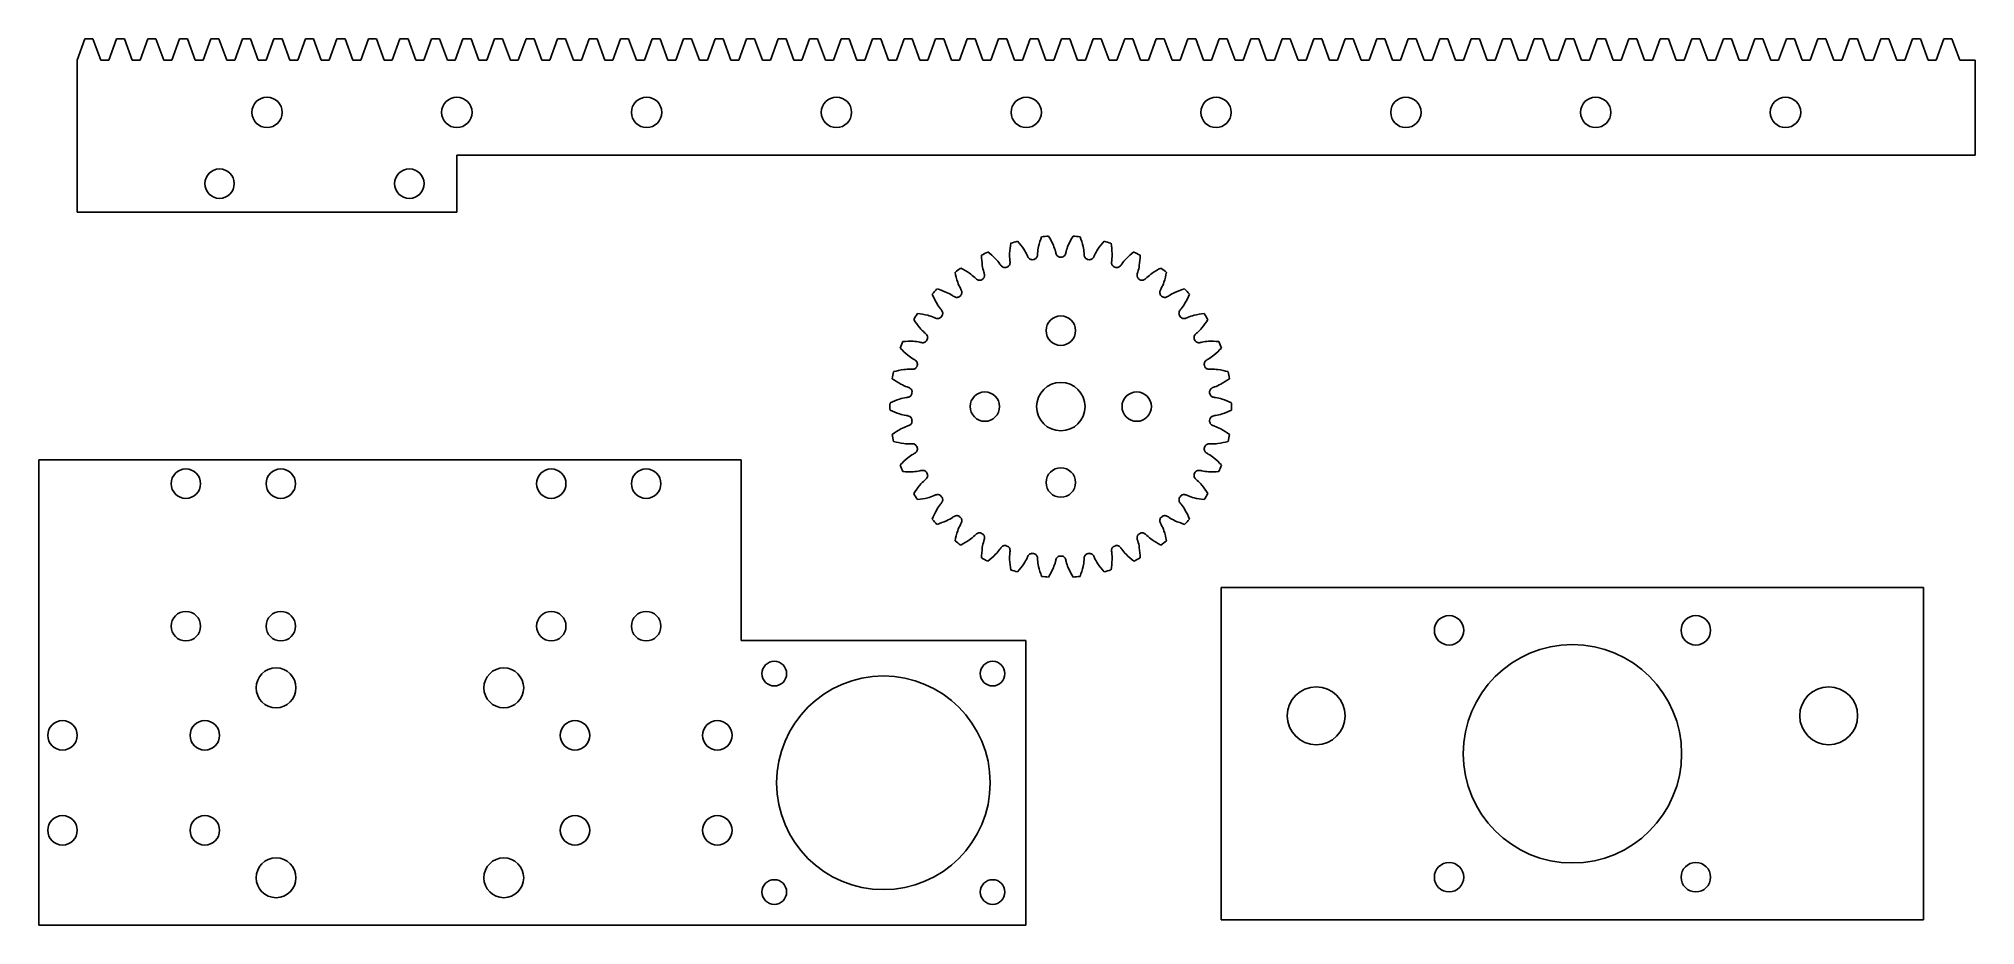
# Model space of a CAD drawing. Header units: millimetres. Extents: x 91 to 295, y 62 to 155.
import ezdxf

# ---------------------------------------------------------------- set-up
doc = ezdxf.new("R2010")
doc.units = ezdxf.units.MM

msp = doc.modelspace()

# ---------------------------------------------------------------- linework, layer by layer
at = {"color": 7, "linetype": 'Continuous', "lineweight": 25}
for p, q in [((95.44, 154.96), (94.63, 152.71)), ((96.29, 154.96), (95.44, 154.96)), ((97.11, 152.71), (96.29, 154.96)), ((98.76, 154.96), (97.95, 152.71)), ((99.61, 154.96), (98.76, 154.96)), ((100.43, 152.71), (99.61, 154.96)), ((102.08, 154.96), (101.27, 152.71)), ((102.93, 154.96), (102.08, 154.96)), ((103.75, 152.71), (102.93, 154.96)), ((105.4, 154.96), (104.59, 152.71)), ((106.25, 154.96), (105.4, 154.96)), ((107.07, 152.71), (106.25, 154.96)), ((108.72, 154.96), (107.91, 152.71)), ((109.57, 154.96), (108.72, 154.96)), ((110.39, 152.71), (109.57, 154.96)), ((112.04, 154.96), (111.23, 152.71)), ((112.89, 154.96), (112.04, 154.96)), ((113.71, 152.71), (112.89, 154.96)), ((115.36, 154.96), (114.55, 152.71)), ((116.21, 154.96), (115.36, 154.96)), ((117.03, 152.71), (116.21, 154.96)), ((118.68, 154.96), (117.87, 152.71)), ((119.53, 154.96), (118.68, 154.96)), ((120.35, 152.71), (119.53, 154.96)), ((122, 154.96), (121.19, 152.71)), ((122.85, 154.96), (122, 154.96)), ((123.67, 152.71), (122.85, 154.96)), ((125.32, 154.96), (124.51, 152.71)), ((126.17, 154.96), (125.32, 154.96)), ((126.99, 152.71), (126.17, 154.96)), ((128.64, 154.96), (127.83, 152.71)), ((129.49, 154.96), (128.64, 154.96)), ((130.31, 152.71), (129.49, 154.96)), ((131.96, 154.96), (131.15, 152.71)), ((132.81, 154.96), (131.96, 154.96)), ((133.63, 152.71), (132.81, 154.96)), ((135.28, 154.96), (134.47, 152.71)), ((136.13, 154.96), (135.28, 154.96)), ((136.95, 152.71), (136.13, 154.96)), ((138.6, 154.96), (137.79, 152.71)), ((139.45, 154.96), (138.6, 154.96)), ((140.27, 152.71), (139.45, 154.96)), ((141.92, 154.96), (141.11, 152.71)), ((142.77, 154.96), (141.92, 154.96)), ((143.59, 152.71), (142.77, 154.96)), ((145.24, 154.96), (144.43, 152.71)), ((146.09, 154.96), (145.24, 154.96)), ((146.91, 152.71), (146.09, 154.96)), ((148.56, 154.96), (147.75, 152.71)), ((149.41, 154.96), (148.56, 154.96)), ((150.23, 152.71), (149.41, 154.96)), ((151.88, 154.96), (151.07, 152.71)), ((152.73, 154.96), (151.88, 154.96)), ((153.55, 152.71), (152.73, 154.96)), ((155.2, 154.96), (154.39, 152.71)), ((156.05, 154.96), (155.2, 154.96)), ((156.87, 152.71), (156.05, 154.96)), ((158.52, 154.96), (157.71, 152.71)), ((159.37, 154.96), (158.52, 154.96)), ((160.19, 152.71), (159.37, 154.96)), ((161.84, 154.96), (161.03, 152.71)), ((162.69, 154.96), (161.84, 154.96)), ((163.51, 152.71), (162.69, 154.96)), ((165.16, 154.96), (164.35, 152.71)), ((166.01, 154.96), (165.16, 154.96)), ((166.83, 152.71), (166.01, 154.96)), ((168.48, 154.96), (167.67, 152.71)), ((169.33, 154.96), (168.48, 154.96)), ((170.15, 152.71), (169.33, 154.96)), ((171.8, 154.96), (170.99, 152.71)), ((172.65, 154.96), (171.8, 154.96)), ((173.47, 152.71), (172.65, 154.96)), ((175.12, 154.96), (174.31, 152.71)), ((175.97, 154.96), (175.12, 154.96)), ((176.79, 152.71), (175.97, 154.96)), ((178.44, 154.96), (177.63, 152.71)), ((179.29, 154.96), (178.44, 154.96)), ((180.11, 152.71), (179.29, 154.96)), ((181.76, 154.96), (180.95, 152.71)), ((182.61, 154.96), (181.76, 154.96)), ((183.43, 152.71), (182.61, 154.96)), ((185.08, 154.96), (184.27, 152.71)), ((185.93, 154.96), (185.08, 154.96)), ((186.75, 152.71), (185.93, 154.96)), ((188.4, 154.96), (187.59, 152.71)), ((189.25, 154.96), (188.4, 154.96)), ((190.07, 152.71), (189.25, 154.96)), ((191.72, 154.96), (190.91, 152.71)), ((192.57, 154.96), (191.72, 154.96)), ((193.39, 152.71), (192.57, 154.96)), ((195.04, 154.96), (194.23, 152.71)), ((195.89, 154.96), (195.04, 154.96)), ((196.71, 152.71), (195.89, 154.96)), ((198.36, 154.96), (197.55, 152.71)), ((199.21, 154.96), (198.36, 154.96)), ((200.03, 152.71), (199.21, 154.96)), ((201.68, 154.96), (200.87, 152.71)), ((202.53, 154.96), (201.68, 154.96)), ((203.35, 152.71), (202.53, 154.96)), ((205, 154.96), (204.19, 152.71)), ((205.85, 154.96), (205, 154.96)), ((206.67, 152.71), (205.85, 154.96)), ((208.32, 154.96), (207.51, 152.71)), ((209.17, 154.96), (208.32, 154.96)), ((209.99, 152.71), (209.17, 154.96)), ((211.64, 154.96), (210.83, 152.71)), ((212.49, 154.96), (211.64, 154.96)), ((213.31, 152.71), (212.49, 154.96)), ((214.96, 154.96), (214.15, 152.71)), ((215.81, 154.96), (214.96, 154.96)), ((216.63, 152.71), (215.81, 154.96)), ((218.28, 154.96), (217.47, 152.71)), ((219.13, 154.96), (218.28, 154.96)), ((219.95, 152.71), (219.13, 154.96)), ((221.6, 154.96), (220.79, 152.71)), ((222.45, 154.96), (221.6, 154.96)), ((223.27, 152.71), (222.45, 154.96)), ((224.92, 154.96), (224.11, 152.71)), ((225.77, 154.96), (224.92, 154.96)), ((226.59, 152.71), (225.77, 154.96)), ((228.24, 154.96), (227.43, 152.71)), ((229.09, 154.96), (228.24, 154.96)), ((229.91, 152.71), (229.09, 154.96)), ((231.56, 154.96), (230.75, 152.71)), ((232.41, 154.96), (231.56, 154.96)), ((233.23, 152.71), (232.41, 154.96)), ((234.88, 154.96), (234.07, 152.71)), ((235.73, 154.96), (234.88, 154.96)), ((236.55, 152.71), (235.73, 154.96)), ((238.2, 154.96), (237.39, 152.71)), ((239.05, 154.96), (238.2, 154.96)), ((239.87, 152.71), (239.05, 154.96)), ((241.52, 154.96), (240.71, 152.71)), ((242.37, 154.96), (241.52, 154.96)), ((243.19, 152.71), (242.37, 154.96)), ((244.84, 154.96), (244.03, 152.71)), ((245.69, 154.96), (244.84, 154.96)), ((246.51, 152.71), (245.69, 154.96)), ((248.16, 154.96), (247.35, 152.71)), ((249.01, 154.96), (248.16, 154.96)), ((249.83, 152.71), (249.01, 154.96)), ((251.48, 154.96), (250.67, 152.71)), ((252.33, 154.96), (251.48, 154.96)), ((253.15, 152.71), (252.33, 154.96)), ((254.8, 154.96), (253.99, 152.71)), ((255.65, 154.96), (254.8, 154.96)), ((256.47, 152.71), (255.65, 154.96)), ((258.12, 154.96), (257.31, 152.71)), ((258.97, 154.96), (258.12, 154.96)), ((259.79, 152.71), (258.97, 154.96)), ((261.44, 154.96), (260.63, 152.71)), ((262.29, 154.96), (261.44, 154.96)), ((263.11, 152.71), (262.29, 154.96)), ((264.76, 154.96), (263.95, 152.71)), ((265.61, 154.96), (264.76, 154.96)), ((266.43, 152.71), (265.61, 154.96)), ((268.08, 154.96), (267.27, 152.71)), ((268.93, 154.96), (268.08, 154.96)), ((269.75, 152.71), (268.93, 154.96)), ((271.4, 154.96), (270.59, 152.71)), ((272.25, 154.96), (271.4, 154.96)), ((273.07, 152.71), (272.25, 154.96)), ((274.72, 154.96), (273.91, 152.71)), ((275.57, 154.96), (274.72, 154.96)), ((276.39, 152.71), (275.57, 154.96)), ((278.04, 154.96), (277.23, 152.71)), ((278.89, 154.96), (278.04, 154.96)), ((279.71, 152.71), (278.89, 154.96)), ((281.36, 154.96), (280.55, 152.71)), ((282.21, 154.96), (281.36, 154.96)), ((283.03, 152.71), (282.21, 154.96)), ((284.68, 154.96), (283.87, 152.71)), ((285.53, 154.96), (284.68, 154.96)), ((286.35, 152.71), (285.53, 154.96)), ((288, 154.96), (287.19, 152.71)), ((288.85, 154.96), (288, 154.96)), ((289.67, 152.71), (288.85, 154.96)), ((291.32, 154.96), (290.51, 152.71)), ((292.17, 154.96), (291.32, 154.96)), ((292.99, 152.71), (292.17, 154.96)), ((94.63, 152.71), (94.63, 136.71)), ((97.95, 152.71), (97.11, 152.71)), ((101.27, 152.71), (100.43, 152.71)), ((104.59, 152.71), (103.75, 152.71)), ((107.91, 152.71), (107.07, 152.71)), ((111.23, 152.71), (110.39, 152.71)), ((114.55, 152.71), (113.71, 152.71)), ((117.87, 152.71), (117.03, 152.71)), ((121.19, 152.71), (120.35, 152.71)), ((124.51, 152.71), (123.67, 152.71)), ((127.83, 152.71), (126.99, 152.71)), ((131.15, 152.71), (130.31, 152.71)), ((134.47, 152.71), (133.63, 152.71)), ((137.79, 152.71), (136.95, 152.71)), ((141.11, 152.71), (140.27, 152.71)), ((144.43, 152.71), (143.59, 152.71)), ((147.75, 152.71), (146.91, 152.71)), ((151.07, 152.71), (150.23, 152.71)), ((154.39, 152.71), (153.55, 152.71)), ((157.71, 152.71), (156.87, 152.71)), ((161.03, 152.71), (160.19, 152.71)), ((164.35, 152.71), (163.51, 152.71)), ((167.67, 152.71), (166.83, 152.71)), ((170.99, 152.71), (170.15, 152.71)), ((174.31, 152.71), (173.47, 152.71)), ((177.63, 152.71), (176.79, 152.71)), ((180.95, 152.71), (180.11, 152.71)), ((184.27, 152.71), (183.43, 152.71)), ((187.59, 152.71), (186.75, 152.71)), ((190.91, 152.71), (190.07, 152.71)), ((194.23, 152.71), (193.39, 152.71)), ((197.55, 152.71), (196.71, 152.71)), ((200.87, 152.71), (200.03, 152.71)), ((204.19, 152.71), (203.35, 152.71)), ((207.51, 152.71), (206.67, 152.71)), ((210.83, 152.71), (209.99, 152.71)), ((214.15, 152.71), (213.31, 152.71)), ((217.47, 152.71), (216.63, 152.71)), ((220.79, 152.71), (219.95, 152.71)), ((224.11, 152.71), (223.27, 152.71)), ((227.43, 152.71), (226.59, 152.71)), ((230.75, 152.71), (229.91, 152.71)), ((234.07, 152.71), (233.23, 152.71)), ((237.39, 152.71), (236.55, 152.71)), ((240.71, 152.71), (239.87, 152.71)), ((244.03, 152.71), (243.19, 152.71)), ((247.35, 152.71), (246.51, 152.71)), ((250.67, 152.71), (249.83, 152.71)), ((253.99, 152.71), (253.15, 152.71)), ((257.31, 152.71), (256.47, 152.71)), ((260.63, 152.71), (259.79, 152.71)), ((263.95, 152.71), (263.11, 152.71)), ((267.27, 152.71), (266.43, 152.71)), ((270.59, 152.71), (269.75, 152.71)), ((273.91, 152.71), (273.07, 152.71)), ((277.23, 152.71), (276.39, 152.71)), ((280.55, 152.71), (279.71, 152.71)), ((283.87, 152.71), (283.03, 152.71)), ((287.19, 152.71), (286.35, 152.71)), ((290.51, 152.71), (289.67, 152.71)), ((294.63, 152.71), (292.99, 152.71)), ((294.63, 142.71), (294.63, 152.71)), ((134.63, 142.71), (294.63, 142.71)), ((134.63, 136.71), (134.63, 142.71)), ((94.63, 136.71), (134.63, 136.71)), ((164.58, 110.61), (90.58, 110.61)), ((90.58, 110.61), (90.58, 61.61)), ((164.58, 91.61), (164.58, 110.61)), ((215.18, 97.17), (215.18, 62.17)), ((289.18, 97.17), (215.18, 97.17)), ((289.18, 62.17), (289.18, 97.17)), ((194.58, 91.61), (164.58, 91.61)), ((194.58, 61.61), (194.58, 91.61)), ((90.58, 61.61), (194.58, 61.61)), ((215.18, 62.17), (289.18, 62.17))]:
    msp.add_line(p, q, dxfattribs=at)
for centre, radius in [((114.63, 147.21), 1.6), ((134.63, 147.21), 1.6), ((154.63, 147.21), 1.6), ((174.63, 147.21), 1.6), ((194.63, 147.21), 1.6), ((214.63, 147.21), 1.6), ((234.63, 147.21), 1.6), ((254.63, 147.21), 1.6), ((274.63, 147.21), 1.6), ((109.63, 139.71), 1.55), ((129.63, 139.71), 1.55), ((198.27, 124.23), 1.55), ((198.27, 116.23), 2.55), ((190.27, 116.23), 1.55), ((206.27, 116.23), 1.55), ((106.08, 108.11), 1.55), ((116.08, 108.11), 1.55), ((144.58, 108.11), 1.55), ((154.58, 108.11), 1.55), ((198.27, 108.23), 1.55), ((106.08, 93.11), 1.55), ((116.08, 93.11), 1.55), ((144.58, 93.11), 1.55), ((154.58, 93.11), 1.55), ((239.18, 92.67), 1.55), ((265.18, 92.67), 1.55), ((252.18, 79.67), 11.5), ((115.58, 86.61), 2.1), ((139.58, 86.61), 2.1), ((168.08, 88.11), 1.3), ((179.58, 76.61), 11.25), ((191.08, 88.11), 1.3), ((225.18, 83.67), 3.05), ((279.18, 83.67), 3.05), ((93.08, 81.61), 1.55), ((108.08, 81.61), 1.55), ((147.08, 81.61), 1.55), ((162.08, 81.61), 1.55), ((93.08, 71.61), 1.55), ((108.08, 71.61), 1.55), ((147.08, 71.61), 1.55), ((162.08, 71.61), 1.55), ((115.58, 66.61), 2.1), ((139.58, 66.61), 2.1), ((239.18, 66.67), 1.55), ((265.18, 66.67), 1.55), ((168.08, 65.11), 1.3), ((191.08, 65.11), 1.3)]:
    msp.add_circle(centre, radius, dxfattribs=at)
for radius, start, end in [(18, 104.6926, 107.0721), (18, 94.1043, 96.4839), (18, 83.5161, 85.8957), (18, 72.9279, 75.3074), (18, 125.869, 128.2486), (18, 115.2808, 117.6604), (15.75, 110.7322, 111.6207), (15.75, 100.144, 101.0325), (15.75, 89.5558, 90.4442), (15.75, 78.9675, 79.856), (15.75, 68.3793, 69.2678), (18, 62.3396, 64.7192), (18, 51.7514, 54.131), (18, 136.4573, 138.8368), (15.75, 121.3205, 122.2089), (15.75, 57.7911, 58.6795), (18, 41.1632, 43.5427), (15.75, 131.9087, 132.7972), (15.75, 47.2028, 48.0913), (18, 147.0455, 149.4251), (15.75, 142.4969, 143.3854), (15.75, 36.6146, 37.5031), (18, 30.5749, 32.9545), (18, 157.6337, 160.0133), (15.75, 153.0852, 153.9736), (15.75, 26.0264, 26.9148), (18, 19.9867, 22.3663), (15.75, 163.6734, 164.5619), (15.75, 15.4381, 16.3266), (18, 168.222, 170.6015), (18, 9.3985, 11.778), (18, 178.8102, 181.1898), (15.75, 174.2616, 175.1501), (15.75, 4.8499, 5.7384), (18, 358.8102, 1.1898), (15.75, 184.8499, 185.7384), (15.75, 354.2616, 355.1501), (18, 189.3985, 191.778), (18, 348.222, 350.6015), (15.75, 195.4381, 196.3266), (15.75, 343.6734, 344.5619), (18, 199.9867, 202.3663), (15.75, 206.0264, 206.9148), (15.75, 333.0852, 333.9736), (18, 337.6337, 340.0133), (18, 210.5749, 212.9545), (15.75, 216.6146, 217.5031), (15.75, 322.4969, 323.3854), (18, 327.0455, 329.4251), (18, 221.1632, 223.5427), (15.75, 227.2028, 228.0913), (15.75, 311.9087, 312.7972), (18, 316.4573, 318.8368), (18, 231.7514, 234.131), (15.75, 237.7911, 238.6795), (15.75, 301.3205, 302.2089), (18, 305.869, 308.2486), (18, 242.3396, 244.7192), (15.75, 248.3793, 249.2678), (15.75, 258.9675, 259.856), (15.75, 269.5558, 270.4442), (15.75, 280.144, 281.0325), (15.75, 290.7322, 291.6207), (18, 295.2808, 297.6604), (18, 252.9279, 255.3074), (18, 263.5161, 265.8957), (18, 274.1043, 276.4839), (18, 284.6926, 287.0721)]:
    msp.add_arc((198.27, 116.23), radius, start, end, dxfattribs=at)
for points, knots in [([(192.7, 130.97), (192.74, 131), (192.81, 131.06), (192.89, 131.18), (192.94, 131.37), (192.88, 131.77), (192.85, 132.48), (192.94, 133.08), (192.99, 133.44)], [0, 0, 0, 0, 0.061705, 0.112936, 0.159188, 0.295991, 0.575093, 1, 1, 1, 1]), ([(193.71, 133.65), (193.94, 133.37), (194.33, 132.91), (194.68, 132.28), (194.83, 131.91), (194.99, 131.77), (195.11, 131.71), (195.21, 131.7), (195.26, 131.69)], [0, 0, 0, 0, 0.424907, 0.704009, 0.840812, 0.887064, 0.938295, 1, 1, 1, 1]), ([(195.5, 131.74), (195.54, 131.76), (195.63, 131.81), (195.72, 131.91), (195.82, 132.09), (195.82, 132.5), (195.93, 133.2), (196.12, 133.78), (196.24, 134.12)], [0, 0, 0, 0, 0.061705, 0.112936, 0.159188, 0.295991, 0.575093, 1, 1, 1, 1]), ([(196.98, 134.19), (197.16, 133.87), (197.46, 133.35), (197.69, 132.67), (197.77, 132.27), (197.9, 132.11), (198.01, 132.03), (198.1, 132), (198.15, 131.98)], [0, 0, 0, 0, 0.424907, 0.704009, 0.840812, 0.887064, 0.938295, 1, 1, 1, 1]), ([(198.39, 131.98), (198.44, 132), (198.54, 132.03), (198.65, 132.11), (198.77, 132.27), (198.85, 132.67), (199.08, 133.35), (199.38, 133.87), (199.56, 134.19)], [0, 0, 0, 0, 0.061705, 0.112936, 0.159188, 0.295991, 0.575093, 1, 1, 1, 1]), ([(200.31, 134.12), (200.42, 133.78), (200.62, 133.2), (200.72, 132.5), (200.73, 132.09), (200.82, 131.91), (200.92, 131.81), (201, 131.76), (201.05, 131.74)], [0, 0, 0, 0, 0.424907, 0.704009, 0.840812, 0.887064, 0.938295, 1, 1, 1, 1]), ([(201.29, 131.69), (201.34, 131.7), (201.43, 131.71), (201.56, 131.77), (201.71, 131.91), (201.86, 132.28), (202.22, 132.91), (202.6, 133.37), (202.84, 133.65)], [0, 0, 0, 0, 0.0617045, 0.1129358, 0.1591878, 0.2959912, 0.5750932, 1, 1, 1, 1]), ([(203.56, 133.44), (203.61, 133.08), (203.7, 132.48), (203.67, 131.77), (203.6, 131.37), (203.66, 131.18), (203.73, 131.06), (203.81, 131), (203.85, 130.97)], [0, 0, 0, 0, 0.424907, 0.704009, 0.840812, 0.887064, 0.938295, 1, 1, 1, 1]), ([(187.73, 130.82), (188.04, 130.65), (188.57, 130.36), (189.13, 129.9), (189.4, 129.61), (189.59, 129.54), (189.73, 129.53), (189.83, 129.55), (189.88, 129.56)], [0, 0, 0, 0, 0.424907, 0.704009, 0.840812, 0.887064, 0.938295, 1, 1, 1, 1]), ([(190.09, 129.69), (190.12, 129.73), (190.18, 129.81), (190.23, 129.93), (190.25, 130.13), (190.11, 130.51), (189.96, 131.21), (189.93, 131.81), (189.92, 132.18)], [0, 0, 0, 0, 0.061705, 0.112936, 0.159188, 0.295991, 0.575093, 1, 1, 1, 1]), ([(190.59, 132.51), (190.87, 132.28), (191.33, 131.9), (191.79, 131.35), (192.01, 131.01), (192.19, 130.91), (192.32, 130.87), (192.42, 130.87), (192.47, 130.88)], [0, 0, 0, 0, 0.4249068, 0.7040088, 0.8408122, 0.8870642, 0.9382955, 1, 1, 1, 1]), ([(204.08, 130.88), (204.13, 130.87), (204.23, 130.87), (204.36, 130.91), (204.53, 131.01), (204.75, 131.35), (205.21, 131.9), (205.68, 132.28), (205.96, 132.51)], [0, 0, 0, 0, 0.061705, 0.112936, 0.159188, 0.295991, 0.575093, 1, 1, 1, 1]), ([(206.63, 132.18), (206.61, 131.81), (206.59, 131.21), (206.43, 130.51), (206.29, 130.13), (206.31, 129.93), (206.36, 129.81), (206.43, 129.73), (206.46, 129.69)], [0, 0, 0, 0, 0.424907, 0.704009, 0.840812, 0.887064, 0.938295, 1, 1, 1, 1]), ([(206.67, 129.56), (206.72, 129.55), (206.81, 129.53), (206.95, 129.54), (207.14, 129.61), (207.42, 129.9), (207.97, 130.36), (208.5, 130.65), (208.82, 130.82)], [0, 0, 0, 0, 0.061705, 0.112936, 0.159188, 0.295991, 0.575093, 1, 1, 1, 1]), ([(185.23, 128.64), (185.57, 128.52), (186.14, 128.33), (186.77, 127.99), (187.1, 127.75), (187.3, 127.72), (187.43, 127.73), (187.52, 127.77), (187.57, 127.79)], [0, 0, 0, 0, 0.424907, 0.704009, 0.840812, 0.887064, 0.938295, 1, 1, 1, 1]), ([(187.75, 127.96), (187.78, 128), (187.83, 128.09), (187.85, 128.22), (187.84, 128.42), (187.63, 128.77), (187.34, 129.43), (187.21, 130.02), (187.13, 130.37)], [0, 0, 0, 0, 0.0617045, 0.1129358, 0.1591878, 0.2959912, 0.5750932, 1, 1, 1, 1]), ([(209.42, 130.37), (209.33, 130.02), (209.2, 129.43), (208.92, 128.77), (208.71, 128.42), (208.69, 128.22), (208.72, 128.09), (208.77, 128), (208.79, 127.96)], [0, 0, 0, 0, 0.424907, 0.704009, 0.840812, 0.887064, 0.938295, 1, 1, 1, 1]), ([(208.97, 127.79), (209.02, 127.77), (209.11, 127.73), (209.25, 127.72), (209.45, 127.75), (209.77, 127.99), (210.4, 128.33), (210.97, 128.52), (211.32, 128.64)], [0, 0, 0, 0, 0.061705, 0.112936, 0.159188, 0.295991, 0.575093, 1, 1, 1, 1]), ([(185.78, 125.82), (185.79, 125.87), (185.83, 125.97), (185.83, 126.1), (185.77, 126.3), (185.51, 126.6), (185.11, 127.2), (184.87, 127.75), (184.72, 128.08)], [0, 0, 0, 0, 0.0617045, 0.1129358, 0.1591878, 0.2959912, 0.5750932, 1, 1, 1, 1]), ([(211.82, 128.08), (211.68, 127.75), (211.44, 127.2), (211.04, 126.6), (210.77, 126.3), (210.72, 126.1), (210.72, 125.97), (210.75, 125.87), (210.77, 125.82)], [0, 0, 0, 0, 0.424907, 0.704009, 0.840812, 0.887064, 0.938295, 1, 1, 1, 1]), ([(184.23, 123.36), (184.24, 123.42), (184.25, 123.51), (184.23, 123.65), (184.14, 123.83), (183.82, 124.08), (183.32, 124.59), (182.98, 125.09), (182.78, 125.39)], [0, 0, 0, 0, 0.061705, 0.112936, 0.159188, 0.295991, 0.575093, 1, 1, 1, 1]), ([(183.17, 126.03), (183.53, 125.98), (184.13, 125.9), (184.81, 125.68), (185.17, 125.5), (185.37, 125.5), (185.51, 125.54), (185.59, 125.6), (185.63, 125.63)], [0, 0, 0, 0, 0.424907, 0.704009, 0.840812, 0.887064, 0.938295, 1, 1, 1, 1]), ([(210.91, 125.63), (210.96, 125.6), (211.04, 125.54), (211.17, 125.5), (211.37, 125.5), (211.74, 125.68), (212.42, 125.9), (213.02, 125.98), (213.38, 126.03)], [0, 0, 0, 0, 0.061705, 0.112936, 0.159188, 0.295991, 0.575093, 1, 1, 1, 1]), ([(213.77, 125.39), (213.57, 125.09), (213.23, 124.59), (212.73, 124.08), (212.41, 123.83), (212.32, 123.65), (212.3, 123.51), (212.31, 123.42), (212.32, 123.36)], [0, 0, 0, 0, 0.424907, 0.704009, 0.840812, 0.887064, 0.938295, 1, 1, 1, 1]), ([(181.63, 123.08), (181.99, 123.1), (182.59, 123.14), (183.3, 123.04), (183.69, 122.94), (183.89, 122.98), (184.01, 123.04), (184.08, 123.11), (184.12, 123.15)], [0, 0, 0, 0, 0.424907, 0.704009, 0.840812, 0.887064, 0.938295, 1, 1, 1, 1]), ([(212.43, 123.15), (212.46, 123.11), (212.53, 123.04), (212.65, 122.98), (212.85, 122.94), (213.24, 123.04), (213.95, 123.14), (214.55, 123.1), (214.92, 123.08)], [0, 0, 0, 0, 0.061705, 0.112936, 0.159188, 0.295991, 0.575093, 1, 1, 1, 1]), ([(180.65, 119.91), (181.01, 119.99), (181.59, 120.14), (182.31, 120.18), (182.71, 120.14), (182.9, 120.22), (183.01, 120.3), (183.06, 120.38), (183.09, 120.43)], [0, 0, 0, 0, 0.424907, 0.704009, 0.840812, 0.887064, 0.938295, 1, 1, 1, 1]), ([(183.16, 120.66), (183.16, 120.72), (183.15, 120.81), (183.1, 120.94), (182.98, 121.1), (182.62, 121.29), (182.04, 121.7), (181.61, 122.13), (181.36, 122.39)], [0, 0, 0, 0, 0.061705, 0.112936, 0.159188, 0.295991, 0.575093, 1, 1, 1, 1]), ([(215.19, 122.39), (214.93, 122.13), (214.51, 121.7), (213.92, 121.29), (213.56, 121.1), (213.44, 120.94), (213.39, 120.81), (213.39, 120.72), (213.39, 120.66)], [0, 0, 0, 0, 0.424907, 0.704009, 0.840812, 0.887064, 0.938295, 1, 1, 1, 1]), ([(213.45, 120.43), (213.48, 120.38), (213.54, 120.3), (213.65, 120.22), (213.84, 120.14), (214.24, 120.18), (214.95, 120.14), (215.54, 119.99), (215.89, 119.91)], [0, 0, 0, 0, 0.061705, 0.112936, 0.159188, 0.295991, 0.575093, 1, 1, 1, 1]), ([(182.6, 117.81), (182.59, 117.86), (182.57, 117.96), (182.5, 118.07), (182.35, 118.21), (181.96, 118.33), (181.31, 118.62), (180.81, 118.97), (180.51, 119.17)], [0, 0, 0, 0, 0.061705, 0.112936, 0.159188, 0.295991, 0.575093, 1, 1, 1, 1]), ([(216.03, 119.17), (215.73, 118.97), (215.24, 118.62), (214.58, 118.33), (214.2, 118.21), (214.05, 118.07), (213.98, 117.96), (213.96, 117.86), (213.94, 117.81)], [0, 0, 0, 0, 0.424907, 0.704009, 0.840812, 0.887064, 0.938295, 1, 1, 1, 1]), ([(180.28, 116.61), (180.61, 116.76), (181.16, 117), (181.85, 117.17), (182.26, 117.22), (182.43, 117.33), (182.52, 117.43), (182.56, 117.52), (182.58, 117.57)], [0, 0, 0, 0, 0.424907, 0.704009, 0.840812, 0.887064, 0.938295, 1, 1, 1, 1]), ([(213.97, 117.57), (213.99, 117.52), (214.03, 117.43), (214.12, 117.33), (214.29, 117.22), (214.69, 117.17), (215.39, 117), (215.94, 116.76), (216.27, 116.61)], [0, 0, 0, 0, 0.0617045, 0.1129358, 0.1591878, 0.2959912, 0.5750932, 1, 1, 1, 1]), ([(182.58, 114.9), (182.56, 114.95), (182.52, 115.04), (182.43, 115.14), (182.26, 115.25), (181.85, 115.3), (181.16, 115.46), (180.61, 115.71), (180.28, 115.86)], [0, 0, 0, 0, 0.061705, 0.112936, 0.159188, 0.295991, 0.575093, 1, 1, 1, 1]), ([(180.51, 113.3), (180.81, 113.5), (181.31, 113.85), (181.96, 114.14), (182.35, 114.26), (182.5, 114.4), (182.57, 114.51), (182.59, 114.61), (182.6, 114.66)], [0, 0, 0, 0, 0.4249068, 0.7040088, 0.8408122, 0.8870642, 0.9382955, 1, 1, 1, 1]), ([(213.94, 114.66), (213.96, 114.61), (213.98, 114.51), (214.05, 114.4), (214.2, 114.26), (214.58, 114.14), (215.24, 113.85), (215.73, 113.5), (216.03, 113.3)], [0, 0, 0, 0, 0.0617045, 0.1129358, 0.1591878, 0.2959912, 0.5750932, 1, 1, 1, 1]), ([(216.27, 115.86), (215.94, 115.71), (215.39, 115.46), (214.69, 115.3), (214.29, 115.25), (214.12, 115.14), (214.03, 115.04), (213.99, 114.95), (213.97, 114.9)], [0, 0, 0, 0, 0.424907, 0.704009, 0.840812, 0.887064, 0.938295, 1, 1, 1, 1]), ([(183.09, 112.04), (183.06, 112.09), (183.01, 112.17), (182.9, 112.25), (182.71, 112.33), (182.31, 112.29), (181.59, 112.33), (181.01, 112.48), (180.65, 112.56)], [0, 0, 0, 0, 0.061705, 0.112936, 0.159188, 0.295991, 0.575093, 1, 1, 1, 1]), ([(215.89, 112.56), (215.54, 112.48), (214.95, 112.33), (214.24, 112.29), (213.84, 112.33), (213.65, 112.25), (213.54, 112.17), (213.48, 112.09), (213.45, 112.04)], [0, 0, 0, 0, 0.4249068, 0.7040088, 0.8408122, 0.8870642, 0.9382955, 1, 1, 1, 1]), ([(181.36, 110.08), (181.61, 110.34), (182.04, 110.77), (182.62, 111.18), (182.98, 111.37), (183.1, 111.53), (183.15, 111.66), (183.16, 111.75), (183.16, 111.81)], [0, 0, 0, 0, 0.424907, 0.704009, 0.840812, 0.887064, 0.938295, 1, 1, 1, 1]), ([(213.39, 111.81), (213.39, 111.75), (213.39, 111.66), (213.44, 111.53), (213.56, 111.37), (213.92, 111.18), (214.51, 110.77), (214.93, 110.34), (215.19, 110.08)], [0, 0, 0, 0, 0.0617045, 0.1129358, 0.1591878, 0.2959912, 0.5750932, 1, 1, 1, 1]), ([(184.12, 109.32), (184.08, 109.36), (184.01, 109.43), (183.89, 109.49), (183.69, 109.53), (183.3, 109.43), (182.59, 109.33), (181.99, 109.37), (181.63, 109.39)], [0, 0, 0, 0, 0.0617045, 0.1129358, 0.1591878, 0.2959912, 0.5750932, 1, 1, 1, 1]), ([(182.78, 107.08), (182.98, 107.38), (183.32, 107.88), (183.82, 108.39), (184.14, 108.64), (184.23, 108.82), (184.25, 108.96), (184.24, 109.05), (184.23, 109.11)], [0, 0, 0, 0, 0.4249068, 0.7040088, 0.8408122, 0.8870642, 0.9382955, 1, 1, 1, 1]), ([(212.32, 109.11), (212.31, 109.05), (212.3, 108.96), (212.32, 108.82), (212.41, 108.64), (212.73, 108.39), (213.23, 107.88), (213.57, 107.38), (213.77, 107.08)], [0, 0, 0, 0, 0.061705, 0.112936, 0.159188, 0.295991, 0.575093, 1, 1, 1, 1]), ([(214.92, 109.39), (214.55, 109.37), (213.95, 109.33), (213.24, 109.43), (212.85, 109.53), (212.65, 109.49), (212.53, 109.43), (212.46, 109.36), (212.43, 109.32)], [0, 0, 0, 0, 0.424907, 0.704009, 0.840812, 0.887064, 0.938295, 1, 1, 1, 1]), ([(185.63, 106.84), (185.59, 106.87), (185.51, 106.93), (185.37, 106.96), (185.17, 106.97), (184.81, 106.79), (184.13, 106.57), (183.53, 106.49), (183.17, 106.44)], [0, 0, 0, 0, 0.061705, 0.112936, 0.159188, 0.295991, 0.575093, 1, 1, 1, 1]), ([(184.72, 104.39), (184.87, 104.72), (185.11, 105.27), (185.51, 105.87), (185.77, 106.17), (185.83, 106.37), (185.83, 106.5), (185.79, 106.6), (185.78, 106.65)], [0, 0, 0, 0, 0.424907, 0.704009, 0.840812, 0.887064, 0.938295, 1, 1, 1, 1]), ([(210.77, 106.65), (210.75, 106.6), (210.72, 106.5), (210.72, 106.37), (210.77, 106.17), (211.04, 105.87), (211.44, 105.27), (211.68, 104.72), (211.82, 104.39)], [0, 0, 0, 0, 0.061705, 0.112936, 0.159188, 0.295991, 0.575093, 1, 1, 1, 1]), ([(213.38, 106.44), (213.02, 106.49), (212.42, 106.57), (211.74, 106.79), (211.37, 106.97), (211.17, 106.96), (211.04, 106.93), (210.96, 106.87), (210.91, 106.84)], [0, 0, 0, 0, 0.424907, 0.704009, 0.840812, 0.887064, 0.938295, 1, 1, 1, 1]), ([(187.57, 104.68), (187.52, 104.7), (187.43, 104.74), (187.3, 104.75), (187.1, 104.72), (186.77, 104.48), (186.14, 104.14), (185.57, 103.95), (185.23, 103.83)], [0, 0, 0, 0, 0.061705, 0.112936, 0.159188, 0.295991, 0.575093, 1, 1, 1, 1]), ([(187.13, 102.1), (187.21, 102.45), (187.34, 103.04), (187.63, 103.7), (187.84, 104.05), (187.85, 104.25), (187.83, 104.38), (187.78, 104.47), (187.75, 104.51)], [0, 0, 0, 0, 0.424907, 0.704009, 0.840812, 0.887064, 0.938295, 1, 1, 1, 1]), ([(208.79, 104.51), (208.77, 104.47), (208.72, 104.38), (208.69, 104.25), (208.71, 104.05), (208.92, 103.7), (209.2, 103.04), (209.33, 102.45), (209.42, 102.1)], [0, 0, 0, 0, 0.061705, 0.112936, 0.159188, 0.295991, 0.575093, 1, 1, 1, 1]), ([(211.32, 103.83), (210.97, 103.95), (210.4, 104.14), (209.77, 104.48), (209.45, 104.72), (209.25, 104.75), (209.11, 104.74), (209.02, 104.7), (208.97, 104.68)], [0, 0, 0, 0, 0.424907, 0.704009, 0.840812, 0.887064, 0.938295, 1, 1, 1, 1]), ([(189.88, 102.91), (189.83, 102.92), (189.73, 102.94), (189.59, 102.93), (189.4, 102.86), (189.13, 102.57), (188.57, 102.11), (188.04, 101.82), (187.73, 101.65)], [0, 0, 0, 0, 0.0617045, 0.1129358, 0.1591878, 0.2959912, 0.5750932, 1, 1, 1, 1]), ([(189.92, 100.29), (189.93, 100.66), (189.96, 101.26), (190.11, 101.96), (190.25, 102.34), (190.23, 102.54), (190.18, 102.66), (190.12, 102.74), (190.09, 102.78)], [0, 0, 0, 0, 0.424907, 0.704009, 0.840812, 0.887064, 0.938295, 1, 1, 1, 1]), ([(206.46, 102.78), (206.43, 102.74), (206.36, 102.66), (206.31, 102.54), (206.29, 102.34), (206.43, 101.96), (206.59, 101.26), (206.61, 100.66), (206.63, 100.29)], [0, 0, 0, 0, 0.0617045, 0.1129358, 0.1591878, 0.2959912, 0.5750932, 1, 1, 1, 1]), ([(208.82, 101.65), (208.5, 101.82), (207.97, 102.11), (207.42, 102.57), (207.14, 102.86), (206.95, 102.93), (206.81, 102.94), (206.72, 102.92), (206.67, 102.91)], [0, 0, 0, 0, 0.424907, 0.704009, 0.840812, 0.887064, 0.938295, 1, 1, 1, 1]), ([(192.47, 101.59), (192.42, 101.6), (192.32, 101.6), (192.19, 101.56), (192.01, 101.46), (191.79, 101.12), (191.33, 100.57), (190.87, 100.19), (190.59, 99.96)], [0, 0, 0, 0, 0.061705, 0.112936, 0.159188, 0.295991, 0.575093, 1, 1, 1, 1]), ([(192.99, 99.03), (192.94, 99.39), (192.85, 99.99), (192.88, 100.7), (192.94, 101.1), (192.89, 101.29), (192.81, 101.41), (192.74, 101.47), (192.7, 101.5)], [0, 0, 0, 0, 0.4249068, 0.7040088, 0.8408122, 0.8870642, 0.9382955, 1, 1, 1, 1]), ([(195.26, 100.78), (195.21, 100.77), (195.11, 100.75), (194.99, 100.69), (194.83, 100.56), (194.68, 100.19), (194.33, 99.56), (193.94, 99.1), (193.71, 98.82)], [0, 0, 0, 0, 0.061705, 0.112936, 0.159188, 0.295991, 0.575093, 1, 1, 1, 1]), ([(196.24, 98.35), (196.12, 98.69), (195.93, 99.27), (195.82, 99.97), (195.82, 100.38), (195.72, 100.56), (195.63, 100.66), (195.54, 100.71), (195.5, 100.73)], [0, 0, 0, 0, 0.424907, 0.704009, 0.840812, 0.887064, 0.938295, 1, 1, 1, 1]), ([(198.15, 100.49), (198.1, 100.47), (198.01, 100.44), (197.9, 100.36), (197.77, 100.2), (197.69, 99.8), (197.46, 99.12), (197.16, 98.6), (196.98, 98.28)], [0, 0, 0, 0, 0.061705, 0.112936, 0.159188, 0.295991, 0.575093, 1, 1, 1, 1]), ([(199.56, 98.28), (199.38, 98.6), (199.08, 99.12), (198.85, 99.8), (198.77, 100.2), (198.65, 100.36), (198.54, 100.44), (198.44, 100.47), (198.39, 100.49)], [0, 0, 0, 0, 0.424907, 0.704009, 0.840812, 0.887064, 0.938295, 1, 1, 1, 1]), ([(201.05, 100.73), (201, 100.71), (200.92, 100.66), (200.82, 100.56), (200.73, 100.38), (200.72, 99.97), (200.62, 99.27), (200.42, 98.69), (200.31, 98.35)], [0, 0, 0, 0, 0.061705, 0.112936, 0.159188, 0.295991, 0.575093, 1, 1, 1, 1]), ([(202.84, 98.82), (202.6, 99.1), (202.22, 99.56), (201.86, 100.19), (201.71, 100.56), (201.56, 100.69), (201.43, 100.75), (201.34, 100.77), (201.29, 100.78)], [0, 0, 0, 0, 0.424907, 0.704009, 0.840812, 0.887064, 0.938295, 1, 1, 1, 1]), ([(203.85, 101.5), (203.81, 101.47), (203.73, 101.41), (203.66, 101.29), (203.6, 101.1), (203.67, 100.7), (203.7, 99.99), (203.61, 99.39), (203.56, 99.03)], [0, 0, 0, 0, 0.0617045, 0.1129358, 0.1591878, 0.2959912, 0.5750932, 1, 1, 1, 1]), ([(205.96, 99.96), (205.68, 100.19), (205.21, 100.57), (204.75, 101.12), (204.53, 101.46), (204.36, 101.56), (204.23, 101.6), (204.13, 101.6), (204.08, 101.59)], [0, 0, 0, 0, 0.424907, 0.704009, 0.840812, 0.887064, 0.938295, 1, 1, 1, 1])]:
    msp.add_open_spline(points, degree=3, knots=knots, dxfattribs=at)

doc.saveas('drawing.dxf')
